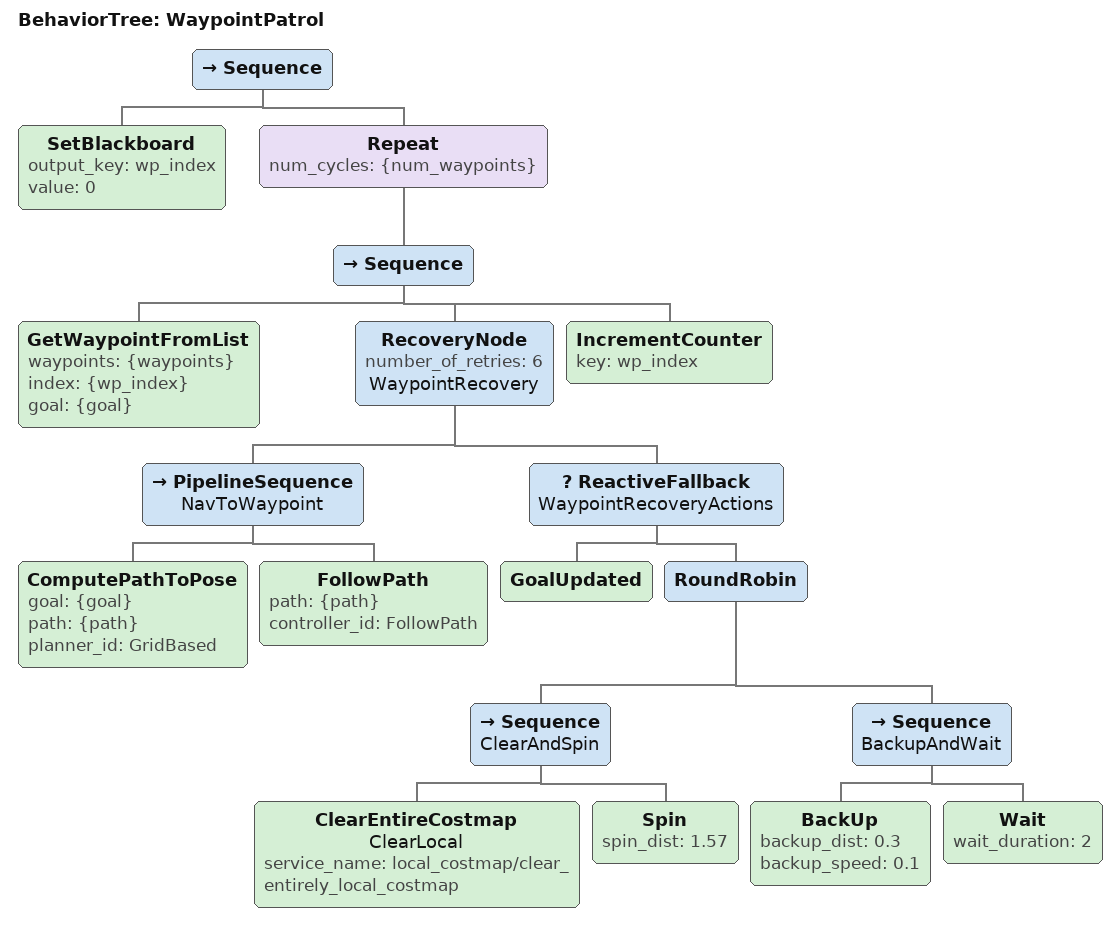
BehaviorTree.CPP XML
<root main_tree_to_execute="WaypointPatrol">
  <BehaviorTree ID="WaypointPatrol">
    <!--
      Patrol through a list of waypoints with recovery at each waypoint.
      Uses RecoveryNode per waypoint for robust handling.
    -->
    <Sequence>
      <SetBlackboard output_key="wp_index" value="0"/>
      <Repeat num_cycles="{num_waypoints}">
        <Sequence>
          <GetWaypointFromList waypoints="{waypoints}" index="{wp_index}" goal="{goal}"/>
          <RecoveryNode number_of_retries="6" name="WaypointRecovery">
            <PipelineSequence name="NavToWaypoint">
              <ComputePathToPose goal="{goal}" path="{path}" planner_id="GridBased"/>
              <FollowPath path="{path}" controller_id="FollowPath"/>
            </PipelineSequence>
            <ReactiveFallback name="WaypointRecoveryActions">
              <GoalUpdated/>
              <RoundRobin>
                <Sequence name="ClearAndSpin">
                  <ClearEntireCostmap name="ClearLocal"
                    service_name="local_costmap/clear_entirely_local_costmap"/>
                  <Spin spin_dist="1.57"/>
                </Sequence>
                <Sequence name="BackupAndWait">
                  <BackUp backup_dist="0.3" backup_speed="0.1"/>
                  <Wait wait_duration="2"/>
                </Sequence>
              </RoundRobin>
            </ReactiveFallback>
          </RecoveryNode>
          <IncrementCounter key="wp_index"/>
        </Sequence>
      </Repeat>
    </Sequence>
  </BehaviorTree>
</root>
